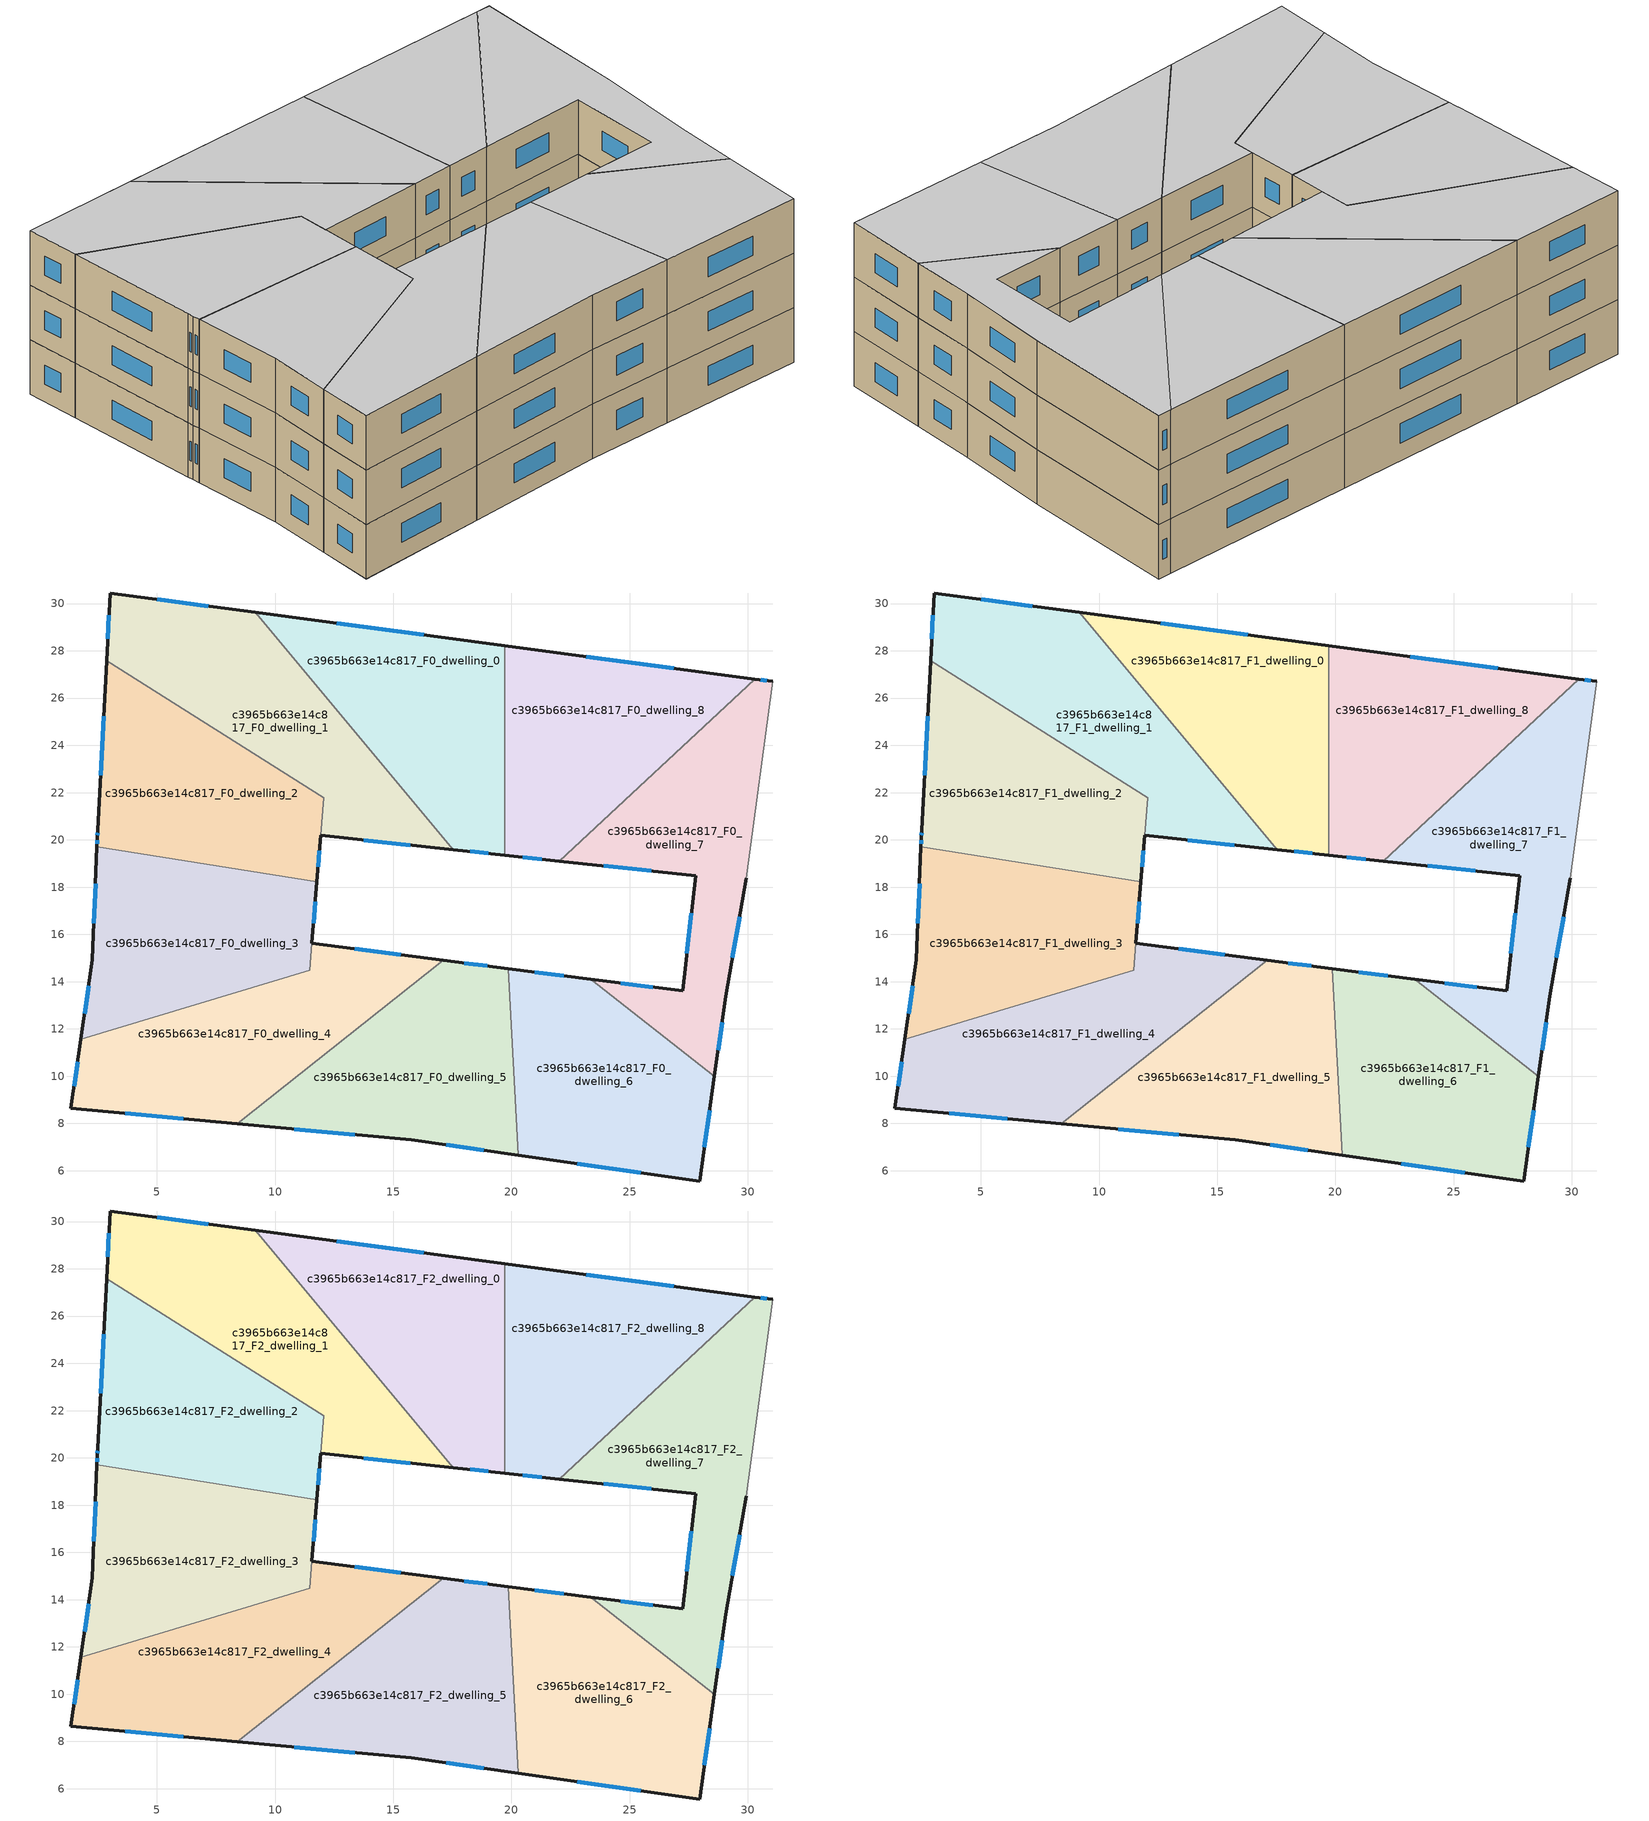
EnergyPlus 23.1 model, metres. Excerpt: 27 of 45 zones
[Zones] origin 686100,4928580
c3965b663e14c817_F0_dwelling_0
 floor ground (EU_floor_Construction): 19.72,28.22 19.72,19.35 17.54,19.58 9.17,29.63 z0
 wall outside (EU_wall_Construction): 17.54,19.58 19.72,19.35 / 19.72,28.22 9.17,29.63 z0:3
 wall to c3965b663e14c817_F0_dwelling_8 (EU_wall_Construction): 19.72,19.35 19.72,28.22 z0:3
 wall to c3965b663e14c817_F0_dwelling_1 (EU_wall_Construction): 9.17,29.63 17.54,19.58 z0:3
 window (EU_Window_Construction): 18.25,19.51 19.01,19.43 / 16.29,28.68 12.6,29.17 z0.98:2.02
c3965b663e14c817_F0_dwelling_1
 floor ground (EU_floor_Construction): 9.17,29.63 17.54,19.58 11.93,20.19 12.06,21.79 2.87,27.57 3.02,30.45 z0
 wall outside (EU_wall_Construction): 9.17,29.63 3.02,30.45 2.87,27.57 / 11.93,20.19 17.54,19.58 z0:3
 wall to c3965b663e14c817_F0_dwelling_2 (EU_wall_Construction): 2.87,27.57 12.06,21.79 11.93,20.19 z0:3
 window (EU_Window_Construction): 2.97,29.51 2.92,28.51 / 7.17,29.89 5.02,30.18 / 13.75,19.99 15.72,19.78 z0.98:2.02
c3965b663e14c817_F0_dwelling_2
 floor ground (EU_floor_Construction): 12.06,21.79 11.77,18.22 2.46,19.7 2.48,20.11 2.49,20.4 2.87,27.57 z0
 wall outside (EU_wall_Construction): 2.87,27.57 2.49,20.4 2.48,20.11 2.46,19.7 / 11.77,18.22 11.93,20.19 z0:3
 wall to c3965b663e14c817_F0_dwelling_3 (EU_wall_Construction): 2.46,19.7 11.77,18.22 z0:3
 window (EU_Window_Construction): 2.47,19.97 2.47,19.83 / 2.49,20.3 2.48,20.2 / 2.75,25.24 2.61,22.73 / 11.82,18.86 11.88,19.55 z0.98:2.02
c3965b663e14c817_F0_dwelling_3
 floor ground (EU_floor_Construction): 11.77,18.22 11.47,14.48 1.78,11.55 2.27,14.93 2.46,19.7 z0
 wall outside (EU_wall_Construction): 2.46,19.7 2.27,14.93 1.78,11.55 / 11.56,15.62 11.77,18.22 z0:3
 wall to c3965b663e14c817_F0_dwelling_4 (EU_wall_Construction): 1.78,11.55 11.46,14.47 / 11.47,14.48 11.56,15.62 z0:3
 window (EU_Window_Construction): 2.11,13.83 1.94,12.65 / 2.4,18.15 2.33,16.48 / 11.63,16.47 11.7,17.38 z0.98:2.02
c3965b663e14c817_F0_dwelling_4
 floor ground (EU_floor_Construction): 17.12,14.9 8.41,7.99 1.36,8.64 1.78,11.55 11.47,14.48 11.56,15.62 z0
 wall outside (EU_wall_Construction): 17.12,14.9 11.56,15.62 / 1.78,11.55 1.36,8.64 8.41,7.99 z0:3
 wall to c3965b663e14c817_F0_dwelling_5 (EU_wall_Construction): 8.41,7.99 17.12,14.9 z0:3
 window (EU_Window_Construction): 15.31,15.14 13.37,15.39 / 3.65,8.43 6.11,8.2 / 1.64,10.61 1.5,9.59 z0.98:2.02
c3965b663e14c817_F0_dwelling_5
 floor ground (EU_floor_Construction): 19.86,14.55 20.3,6.66 15.77,7.31 8.41,7.99 17.12,14.9 z0
 wall outside (EU_wall_Construction): 19.86,14.55 17.12,14.9 / 8.41,7.99 15.77,7.31 20.3,6.66 z0:3
 wall to c3965b663e14c817_F0_dwelling_6 (EU_wall_Construction): 20.3,6.66 19.86,14.55 z0:3
 window (EU_Window_Construction): 18.97,14.67 18.01,14.79 / 17.24,7.1 18.82,6.87 / 10.8,7.77 13.37,7.53 z0.98:2.02
c3965b663e14c817_F0_dwelling_6
 floor ground (EU_floor_Construction): 28.59,9.99 27.96,5.57 20.3,6.66 19.86,14.55 23.36,14.11 z0
 wall outside (EU_wall_Construction): 23.36,14.11 19.86,14.55 / 20.3,6.66 27.96,5.57 28.59,9.99 z0:3
 wall to c3965b663e14c817_F0_dwelling_7 (EU_wall_Construction): 28.59,9.99 23.36,14.11 z0:3
 window (EU_Window_Construction): 22.22,14.25 21,14.41 / 28.16,7 28.38,8.55 / 22.79,6.3 25.47,5.92 z0.98:2.02
c3965b663e14c817_F0_dwelling_7
 floor ground (EU_floor_Construction): 31.05,26.71 29.94,18.39 29.07,13.38 28.59,9.99 23.36,14.11 27.25,13.61 27.79,18.49 22.02,19.1 30.3,26.81 z0
 wall outside (EU_wall_Construction): 22.02,19.1 27.79,18.49 27.25,13.61 23.36,14.11 / 31.05,26.71 30.3,26.81 / 28.59,9.99 29.07,13.38 29.94,18.39 z0:3
 wall adiabatic (EU_wall_Construction): 29.94,18.39 31.05,26.71 z0:3
 wall to c3965b663e14c817_F0_dwelling_8 (EU_wall_Construction): 30.3,26.81 22.02,19.1 z0:3
 window (EU_Window_Construction): 25.98,13.77 24.62,13.94 / 27.61,16.9 27.42,15.19 / 23.9,18.9 25.91,18.69 / 30.81,26.74 30.55,26.77 / 29.35,15.01 29.66,16.76 / 28.74,11.09 28.91,12.27 z0.98:2.02
c3965b663e14c817_F0_dwelling_8
 floor ground (EU_floor_Construction): 30.3,26.81 22.02,19.1 19.72,19.35 19.72,28.22 z0
 wall outside (EU_wall_Construction): 19.72,19.35 22.02,19.1 / 30.3,26.81 19.72,28.22 z0:3
 window (EU_Window_Construction): 20.47,19.27 21.27,19.18 / 26.86,27.26 23.16,27.76 z0.98:2.02
c3965b663e14c817_F1_dwelling_0
 floor to c3965b663e14c817_F0_dwelling_0 (EU_floor_Construction): 19.72,28.22 19.72,19.35 17.54,19.58 9.17,29.63 z3
 wall outside (EU_wall_Construction): 17.54,19.58 19.72,19.35 / 19.72,28.22 9.17,29.63 z3:6
 wall to c3965b663e14c817_F1_dwelling_8 (EU_wall_Construction): 19.72,19.35 19.72,28.22 z3:6
 wall to c3965b663e14c817_F1_dwelling_1 (EU_wall_Construction): 9.17,29.63 17.54,19.58 z3:6
 window (EU_Window_Construction): 18.25,19.51 19.01,19.43 / 16.29,28.68 12.6,29.17 z3.98:5.02
c3965b663e14c817_F1_dwelling_1
 floor to c3965b663e14c817_F0_dwelling_1 (EU_floor_Construction): 9.17,29.63 17.54,19.58 11.93,20.19 12.06,21.79 2.87,27.57 3.02,30.45 z3
 wall outside (EU_wall_Construction): 9.17,29.63 3.02,30.45 2.87,27.57 / 11.93,20.19 17.54,19.58 z3:6
 wall to c3965b663e14c817_F1_dwelling_2 (EU_wall_Construction): 2.87,27.57 12.06,21.79 11.93,20.19 z3:6
 window (EU_Window_Construction): 2.97,29.51 2.92,28.51 / 7.17,29.89 5.02,30.18 / 13.75,19.99 15.72,19.78 z3.98:5.02
c3965b663e14c817_F1_dwelling_2
 floor to c3965b663e14c817_F0_dwelling_2 (EU_floor_Construction): 12.06,21.79 11.77,18.22 2.46,19.7 2.48,20.11 2.49,20.4 2.87,27.57 z3
 wall outside (EU_wall_Construction): 2.87,27.57 2.49,20.4 2.48,20.11 2.46,19.7 / 11.77,18.22 11.93,20.19 z3:6
 wall to c3965b663e14c817_F1_dwelling_3 (EU_wall_Construction): 2.46,19.7 11.77,18.22 z3:6
 window (EU_Window_Construction): 2.47,19.97 2.47,19.83 / 2.49,20.3 2.48,20.2 / 2.75,25.24 2.61,22.73 / 11.82,18.86 11.88,19.55 z3.98:5.02
c3965b663e14c817_F1_dwelling_3
 floor to c3965b663e14c817_F0_dwelling_3 (EU_floor_Construction): 11.77,18.22 11.47,14.48 1.78,11.55 2.27,14.93 2.46,19.7 z3
 wall outside (EU_wall_Construction): 2.46,19.7 2.27,14.93 1.78,11.55 / 11.56,15.62 11.77,18.22 z3:6
 wall to c3965b663e14c817_F1_dwelling_4 (EU_wall_Construction): 1.78,11.55 11.46,14.47 / 11.47,14.48 11.56,15.62 z3:6
 window (EU_Window_Construction): 2.11,13.83 1.94,12.65 / 2.4,18.15 2.33,16.48 / 11.63,16.47 11.7,17.38 z3.98:5.02
c3965b663e14c817_F1_dwelling_4
 floor to c3965b663e14c817_F0_dwelling_4 (EU_floor_Construction): 17.12,14.9 8.41,7.99 1.36,8.64 1.78,11.55 11.46,14.47 11.56,15.62 z3
 wall outside (EU_wall_Construction): 17.12,14.9 11.56,15.62 / 1.78,11.55 1.36,8.64 8.41,7.99 z3:6
 wall to c3965b663e14c817_F1_dwelling_5 (EU_wall_Construction): 8.41,7.99 17.12,14.9 z3:6
 window (EU_Window_Construction): 15.31,15.14 13.37,15.39 / 3.65,8.43 6.11,8.2 / 1.64,10.61 1.5,9.59 z3.98:5.02
c3965b663e14c817_F1_dwelling_5
 floor to c3965b663e14c817_F0_dwelling_5 (EU_floor_Construction): 19.86,14.55 20.3,6.66 15.77,7.31 8.41,7.99 17.12,14.9 z3
 wall outside (EU_wall_Construction): 19.86,14.55 17.12,14.9 / 8.41,7.99 15.77,7.31 20.3,6.66 z3:6
 wall to c3965b663e14c817_F1_dwelling_6 (EU_wall_Construction): 20.3,6.66 19.86,14.55 z3:6
 window (EU_Window_Construction): 18.97,14.67 18.01,14.79 / 17.24,7.1 18.82,6.87 / 10.8,7.77 13.37,7.53 z3.98:5.02
c3965b663e14c817_F1_dwelling_6
 floor to c3965b663e14c817_F0_dwelling_6 (EU_floor_Construction): 28.59,9.99 27.96,5.57 20.3,6.66 19.86,14.55 23.36,14.11 z3
 wall outside (EU_wall_Construction): 23.36,14.11 19.86,14.55 / 20.3,6.66 27.96,5.57 28.59,9.99 z3:6
 wall to c3965b663e14c817_F1_dwelling_7 (EU_wall_Construction): 28.59,9.99 23.36,14.11 z3:6
 window (EU_Window_Construction): 22.22,14.25 21,14.41 / 28.16,7 28.38,8.55 / 22.79,6.3 25.47,5.92 z3.98:5.02
c3965b663e14c817_F1_dwelling_7
 floor to c3965b663e14c817_F0_dwelling_7 (EU_floor_Construction): 31.05,26.71 29.94,18.39 29.07,13.38 28.59,9.99 23.36,14.11 27.25,13.61 27.79,18.49 22.02,19.1 30.3,26.81 z3
 wall outside (EU_wall_Construction): 22.02,19.1 27.79,18.49 27.25,13.61 23.36,14.11 / 31.05,26.71 30.3,26.81 / 28.59,9.99 29.07,13.38 29.94,18.39 z3:6
 wall adiabatic (EU_wall_Construction): 29.94,18.39 31.05,26.71 z3:6
 wall to c3965b663e14c817_F1_dwelling_8 (EU_wall_Construction): 30.3,26.81 22.02,19.1 z3:6
 window (EU_Window_Construction): 25.98,13.77 24.62,13.94 / 27.61,16.9 27.42,15.19 / 23.9,18.9 25.91,18.69 / 30.81,26.74 30.55,26.77 / 29.35,15.01 29.66,16.76 / 28.74,11.09 28.91,12.27 z3.98:5.02
c3965b663e14c817_F1_dwelling_8
 floor to c3965b663e14c817_F0_dwelling_8 (EU_floor_Construction): 30.3,26.81 22.02,19.1 19.72,19.35 19.72,28.22 z3
 wall outside (EU_wall_Construction): 19.72,19.35 22.02,19.1 / 30.3,26.81 19.72,28.22 z3:6
 window (EU_Window_Construction): 20.47,19.27 21.27,19.18 / 26.86,27.26 23.16,27.76 z3.98:5.02
c3965b663e14c817_F2_dwelling_0
 floor to c3965b663e14c817_F1_dwelling_0 (EU_floor_Construction): 19.72,28.22 19.72,19.35 17.54,19.58 9.17,29.63 z6
 wall outside (EU_wall_Construction): 17.54,19.58 19.72,19.35 / 19.72,28.22 9.17,29.63 z6:9
 wall to c3965b663e14c817_F2_dwelling_8 (EU_wall_Construction): 19.72,19.35 19.72,28.22 z6:9
 wall to c3965b663e14c817_F2_dwelling_1 (EU_wall_Construction): 9.17,29.63 17.54,19.58 z6:9
 window (EU_Window_Construction): 18.25,19.51 19.01,19.43 / 16.29,28.68 12.6,29.17 z6.98:8.02
 ceiling to c3965b663e14c817_F3_dwelling_0 (EU_floor_Construction): 19.72,19.35 19.72,28.22 9.17,29.63 17.54,19.58 z9
c3965b663e14c817_F2_dwelling_1
 floor to c3965b663e14c817_F1_dwelling_1 (EU_floor_Construction): 9.17,29.63 17.54,19.58 11.93,20.19 12.06,21.79 2.87,27.57 3.02,30.45 z6
 wall outside (EU_wall_Construction): 9.17,29.63 3.02,30.45 2.87,27.57 / 11.93,20.19 17.54,19.58 z6:9
 wall to c3965b663e14c817_F2_dwelling_2 (EU_wall_Construction): 2.87,27.57 12.06,21.79 11.93,20.19 z6:9
 window (EU_Window_Construction): 2.97,29.51 2.92,28.51 / 7.17,29.89 5.02,30.18 / 13.75,19.99 15.72,19.78 z6.98:8.02
 ceiling to c3965b663e14c817_F3_dwelling_1 (EU_floor_Construction): 17.54,19.58 9.17,29.63 3.02,30.45 2.87,27.57 12.06,21.79 11.93,20.19 z9
c3965b663e14c817_F2_dwelling_2
 floor to c3965b663e14c817_F1_dwelling_2 (EU_floor_Construction): 12.06,21.79 11.77,18.22 2.46,19.7 2.48,20.11 2.49,20.4 2.87,27.57 z6
 wall outside (EU_wall_Construction): 2.87,27.57 2.49,20.4 2.48,20.11 2.46,19.7 / 11.77,18.22 11.93,20.19 z6:9
 wall to c3965b663e14c817_F2_dwelling_3 (EU_wall_Construction): 2.46,19.7 11.77,18.22 z6:9
 window (EU_Window_Construction): 2.47,19.97 2.47,19.83 / 2.49,20.3 2.48,20.2 / 2.75,25.24 2.61,22.73 / 11.82,18.86 11.88,19.55 z6.98:8.02
 ceiling to c3965b663e14c817_F3_dwelling_2 (EU_floor_Construction): 11.77,18.22 12.06,21.79 2.87,27.57 2.49,20.4 2.48,20.11 2.46,19.7 z9
c3965b663e14c817_F2_dwelling_3
 floor to c3965b663e14c817_F1_dwelling_3 (EU_floor_Construction): 11.77,18.22 11.47,14.48 1.78,11.55 2.27,14.93 2.46,19.7 z6
 wall outside (EU_wall_Construction): 2.46,19.7 2.27,14.93 1.78,11.55 / 11.56,15.62 11.77,18.22 z6:9
 wall to c3965b663e14c817_F2_dwelling_4 (EU_wall_Construction): 1.78,11.55 11.46,14.47 / 11.47,14.48 11.56,15.62 z6:9
 window (EU_Window_Construction): 2.11,13.83 1.94,12.65 / 2.4,18.15 2.33,16.48 / 11.63,16.47 11.7,17.38 z6.98:8.02
 ceiling to c3965b663e14c817_F3_dwelling_3 (EU_floor_Construction): 11.47,14.48 11.77,18.22 2.46,19.7 2.27,14.93 1.78,11.55 z9
c3965b663e14c817_F2_dwelling_4
 floor to c3965b663e14c817_F1_dwelling_4 (EU_floor_Construction): 17.12,14.9 8.41,7.99 1.36,8.64 1.78,11.55 11.46,14.47 11.56,15.62 z6
 wall outside (EU_wall_Construction): 17.12,14.9 11.56,15.62 / 1.78,11.55 1.36,8.64 8.41,7.99 z6:9
 wall to c3965b663e14c817_F2_dwelling_5 (EU_wall_Construction): 8.41,7.99 17.12,14.9 z6:9
 window (EU_Window_Construction): 15.31,15.14 13.37,15.39 / 3.65,8.43 6.11,8.2 / 1.64,10.61 1.5,9.59 z6.98:8.02
 ceiling to c3965b663e14c817_F3_dwelling_4 (EU_floor_Construction): 17.12,14.9 11.56,15.62 11.46,14.47 1.78,11.55 1.36,8.64 8.41,7.99 z9
c3965b663e14c817_F2_dwelling_5
 floor to c3965b663e14c817_F1_dwelling_5 (EU_floor_Construction): 19.86,14.55 20.3,6.66 15.77,7.31 8.41,7.99 17.12,14.9 z6
 wall outside (EU_wall_Construction): 19.86,14.55 17.12,14.9 / 8.41,7.99 15.77,7.31 20.3,6.66 z6:9
 wall to c3965b663e14c817_F2_dwelling_6 (EU_wall_Construction): 20.3,6.66 19.86,14.55 z6:9
 window (EU_Window_Construction): 18.97,14.67 18.01,14.79 / 17.24,7.1 18.82,6.87 / 10.8,7.77 13.37,7.53 z6.98:8.02
 ceiling to c3965b663e14c817_F3_dwelling_5 (EU_floor_Construction): 20.3,6.66 19.86,14.55 17.12,14.9 8.41,7.99 15.77,7.31 z9
c3965b663e14c817_F2_dwelling_6
 floor to c3965b663e14c817_F1_dwelling_6 (EU_floor_Construction): 28.59,9.99 27.96,5.57 20.3,6.66 19.86,14.55 23.36,14.11 z6
 wall outside (EU_wall_Construction): 23.36,14.11 19.86,14.55 / 20.3,6.66 27.96,5.57 28.59,9.99 z6:9
 wall to c3965b663e14c817_F2_dwelling_7 (EU_wall_Construction): 28.59,9.99 23.36,14.11 z6:9
 window (EU_Window_Construction): 22.22,14.25 21,14.41 / 28.16,7 28.38,8.55 / 22.79,6.3 25.47,5.92 z6.98:8.02
 ceiling to c3965b663e14c817_F3_dwelling_6 (EU_floor_Construction): 27.96,5.57 28.59,9.99 23.36,14.11 19.86,14.55 20.3,6.66 z9
c3965b663e14c817_F2_dwelling_7
 floor to c3965b663e14c817_F1_dwelling_7 (EU_floor_Construction): 31.05,26.71 29.94,18.39 29.07,13.38 28.59,9.99 23.36,14.11 27.25,13.61 27.79,18.49 22.02,19.1 30.3,26.81 z6
 wall outside (EU_wall_Construction): 22.02,19.1 27.79,18.49 27.25,13.61 23.36,14.11 / 31.05,26.71 30.3,26.81 / 28.59,9.99 29.07,13.38 29.94,18.39 z6:9
 wall adiabatic (EU_wall_Construction): 29.94,18.39 31.05,26.71 z6:9
 wall to c3965b663e14c817_F2_dwelling_8 (EU_wall_Construction): 30.3,26.81 22.02,19.1 z6:9
 window (EU_Window_Construction): 25.98,13.77 24.62,13.94 / 27.61,16.9 27.42,15.19 / 23.9,18.9 25.91,18.69 / 30.81,26.74 30.55,26.77 / 29.35,15.01 29.66,16.76 / 28.74,11.09 28.91,12.27 z6.98:8.02
 ceiling to c3965b663e14c817_F3_dwelling_7 (EU_floor_Construction): 28.59,9.99 29.07,13.38 29.94,18.39 31.05,26.71 30.3,26.81 22.02,19.1 27.79,18.49 27.25,13.61 23.36,14.11 z9
c3965b663e14c817_F2_dwelling_8
 floor to c3965b663e14c817_F1_dwelling_8 (EU_floor_Construction): 30.3,26.81 22.02,19.1 19.72,19.35 19.72,28.22 z6
 wall outside (EU_wall_Construction): 19.72,19.35 22.02,19.1 / 30.3,26.81 19.72,28.22 z6:9
 window (EU_Window_Construction): 20.47,19.27 21.27,19.18 / 26.86,27.26 23.16,27.76 z6.98:8.02
 ceiling to c3965b663e14c817_F3_dwelling_8 (EU_floor_Construction): 30.3,26.81 19.72,28.22 19.72,19.35 22.02,19.1 z9
[Building]
EU S2 Campaign: North Axis=0; Terrain=City; Solar Distribution=FullExterior
[Site:Location]
Bologna: Latitude=44.5; Longitude=11.25; Time Zone=1; Elevation=37
[SizingPeriod:WeatherFileDays]
AnnualSizingPeriod: Begin Month=1; Begin Day of Month=1; End Month=12; End Day of Month=31; Day of Week for Start Day=Monday; Use Weather File Daylight Saving Period=No; Use Weather File Rain and Snow Indicators=No
[MATERIAL]
EU_InternalMass_Material: Roughness=MediumRough; Thickness=0.1; Conductivity=1; Density=1800; Specific Heat=900; Thermal Absorptance=0.9; Solar Absorptance=0.7; Visible Absorptance=0.7
[MATERIAL:NOMASS] Roughness=MediumRough; Thermal Absorptance=0.9; Solar Absorptance=0.7; Visible Absorptance=0.7
Name | Thermal Resistance
EU_wall_NoMass | 0.905828
EU_floor_NoMass | 0.67114
[WINDOWMATERIAL:SIMPLEGLAZINGSYSTEM]
EU_Window_SimpleGlazing: UFactor=4.52486; Solar Heat Gain Coefficient=0.85; Visible Transmittance=0.85
[CONSTRUCTION]
EU_wall_Construction: EU_wall_NoMass
EU_floor_Construction: EU_floor_NoMass
EU_Window_Construction: EU_Window_SimpleGlazing
EU_InternalMass_Construction: EU_InternalMass_Material
[ZONE] Type=1; Multiplier=1; Ceiling Height=autocalculate; Floor Area=autocalculate; Part of Total Floor Area=Yes
Name | Volume
c3965b663e14c817_F0_dwelling_0; c3965b663e14c817_F1_dwelling_0; c3965b663e14c817_F2_dwelling_0 | 170.338
c3965b663e14c817_F0_dwelling_1; c3965b663e14c817_F1_dwelling_1; c3965b663e14c817_F2_dwelling_1 | 178.135
c3965b663e14c817_F0_dwelling_2; c3965b663e14c817_F1_dwelling_2; c3965b663e14c817_F2_dwelling_2 | 162.524
c3965b663e14c817_F0_dwelling_3; c3965b663e14c817_F1_dwelling_3; c3965b663e14c817_F2_dwelling_3 | 165.833
c3965b663e14c817_F0_dwelling_4; c3965b663e14c817_F1_dwelling_4; c3965b663e14c817_F2_dwelling_4 | 174.801
c3965b663e14c817_F0_dwelling_5 | 170.325
c3965b663e14c817_F1_dwelling_5; c3965b663e14c817_F2_dwelling_5; c3965b663e14c817_F0_dwelling_7 | 170.326
c3965b663e14c817_F0_dwelling_6; c3965b663e14c817_F1_dwelling_6; c3965b663e14c817_F2_dwelling_6 | 170.331
c3965b663e14c817_F1_dwelling_7; c3965b663e14c817_F2_dwelling_7 | 170.327
c3965b663e14c817_F0_dwelling_8 | 170.32
c3965b663e14c817_F1_dwelling_8; c3965b663e14c817_F2_dwelling_8 | 170.321
[INTERNALMASS] Construction=EU_InternalMass_Construction
Name | Zone or ZoneList | Surface Area
c3965b663e14c817_F0_dwelling_0_EU_InternalMass | c3965b663e14c817_F0_dwelling_0 | 56.7792
c3965b663e14c817_F0_dwelling_1_EU_InternalMass | c3965b663e14c817_F0_dwelling_1 | 59.3795
c3965b663e14c817_F0_dwelling_2_EU_InternalMass | c3965b663e14c817_F0_dwelling_2 | 54.1774
c3965b663e14c817_F0_dwelling_3_EU_InternalMass | c3965b663e14c817_F0_dwelling_3 | 55.2791
c3965b663e14c817_F0_dwelling_4_EU_InternalMass | c3965b663e14c817_F0_dwelling_4 | 58.2674
c3965b663e14c817_F0_dwelling_5_EU_InternalMass | c3965b663e14c817_F0_dwelling_5 | 56.7752
c3965b663e14c817_F0_dwelling_6_EU_InternalMass | c3965b663e14c817_F0_dwelling_6 | 56.7771
c3965b663e14c817_F0_dwelling_7_EU_InternalMass | c3965b663e14c817_F0_dwelling_7 | 56.7755
c3965b663e14c817_F0_dwelling_8_EU_InternalMass | c3965b663e14c817_F0_dwelling_8 | 56.7736
c3965b663e14c817_F1_dwelling_0_EU_InternalMass | c3965b663e14c817_F1_dwelling_0 | 56.7792
c3965b663e14c817_F1_dwelling_1_EU_InternalMass | c3965b663e14c817_F1_dwelling_1 | 59.3795
c3965b663e14c817_F1_dwelling_2_EU_InternalMass | c3965b663e14c817_F1_dwelling_2 | 54.1774
c3965b663e14c817_F1_dwelling_3_EU_InternalMass | c3965b663e14c817_F1_dwelling_3 | 55.2791
c3965b663e14c817_F1_dwelling_4_EU_InternalMass | c3965b663e14c817_F1_dwelling_4 | 58.2674
c3965b663e14c817_F1_dwelling_5_EU_InternalMass | c3965b663e14c817_F1_dwelling_5 | 56.7752
c3965b663e14c817_F1_dwelling_6_EU_InternalMass | c3965b663e14c817_F1_dwelling_6 | 56.7771
c3965b663e14c817_F1_dwelling_7_EU_InternalMass | c3965b663e14c817_F1_dwelling_7 | 56.7755
c3965b663e14c817_F1_dwelling_8_EU_InternalMass | c3965b663e14c817_F1_dwelling_8 | 56.7736
c3965b663e14c817_F2_dwelling_0_EU_InternalMass | c3965b663e14c817_F2_dwelling_0 | 56.7792
c3965b663e14c817_F2_dwelling_1_EU_InternalMass | c3965b663e14c817_F2_dwelling_1 | 59.3795
c3965b663e14c817_F2_dwelling_2_EU_InternalMass | c3965b663e14c817_F2_dwelling_2 | 54.1774
c3965b663e14c817_F2_dwelling_3_EU_InternalMass | c3965b663e14c817_F2_dwelling_3 | 55.2791
c3965b663e14c817_F2_dwelling_4_EU_InternalMass | c3965b663e14c817_F2_dwelling_4 | 58.2674
c3965b663e14c817_F2_dwelling_5_EU_InternalMass | c3965b663e14c817_F2_dwelling_5 | 56.7752
c3965b663e14c817_F2_dwelling_6_EU_InternalMass | c3965b663e14c817_F2_dwelling_6 | 56.7771
c3965b663e14c817_F2_dwelling_7_EU_InternalMass | c3965b663e14c817_F2_dwelling_7 | 56.7755
c3965b663e14c817_F2_dwelling_8_EU_InternalMass | c3965b663e14c817_F2_dwelling_8 | 56.7736
[OTHEREQUIPMENT] Fuel Type=Electricity; Design Level Calculation Method=Watts/Area; Power per Zone Floor Area=1; Fraction Latent=0; Fraction Radiant=0; Fraction Lost=0; Carbon Dioxide Generation Rate=0; EndUse Subcategory=EU_Step8_InternalGains
Name | Zone or ZoneList or Space or SpaceList | Schedule
EU_Step8_InternalGain_c3965b663e14c817_F0_dwelling_0_f000 | c3965b663e14c817_F0_dwelling_0 | EU_Step8_GainSchedule_c3965b663e14c817_F0_dwelling_0_f000
EU_Step8_InternalGain_c3965b663e14c817_F0_dwelling_1_f000 | c3965b663e14c817_F0_dwelling_1 | EU_Step8_GainSchedule_c3965b663e14c817_F0_dwelling_1_f000
EU_Step8_InternalGain_c3965b663e14c817_F0_dwelling_2_f000 | c3965b663e14c817_F0_dwelling_2 | EU_Step8_GainSchedule_c3965b663e14c817_F0_dwelling_2_f000
EU_Step8_InternalGain_c3965b663e14c817_F0_dwelling_3_f000 | c3965b663e14c817_F0_dwelling_3 | EU_Step8_GainSchedule_c3965b663e14c817_F0_dwelling_3_f000
EU_Step8_InternalGain_c3965b663e14c817_F0_dwelling_4_f000 | c3965b663e14c817_F0_dwelling_4 | EU_Step8_GainSchedule_c3965b663e14c817_F0_dwelling_4_f000
EU_Step8_InternalGain_c3965b663e14c817_F0_dwelling_5_f000 | c3965b663e14c817_F0_dwelling_5 | EU_Step8_GainSchedule_c3965b663e14c817_F0_dwelling_5_f000
EU_Step8_InternalGain_c3965b663e14c817_F0_dwelling_6_f000 | c3965b663e14c817_F0_dwelling_6 | EU_Step8_GainSchedule_c3965b663e14c817_F0_dwelling_6_f000
EU_Step8_InternalGain_c3965b663e14c817_F0_dwelling_7_f000 | c3965b663e14c817_F0_dwelling_7 | EU_Step8_GainSchedule_c3965b663e14c817_F0_dwelling_7_f000
EU_Step8_InternalGain_c3965b663e14c817_F0_dwelling_8_f000 | c3965b663e14c817_F0_dwelling_8 | EU_Step8_GainSchedule_c3965b663e14c817_F0_dwelling_8_f000
EU_Step8_InternalGain_c3965b663e14c817_F1_dwelling_0_f000 | c3965b663e14c817_F1_dwelling_0 | EU_Step8_GainSchedule_c3965b663e14c817_F1_dwelling_0_f000
EU_Step8_InternalGain_c3965b663e14c817_F1_dwelling_1_f000 | c3965b663e14c817_F1_dwelling_1 | EU_Step8_GainSchedule_c3965b663e14c817_F1_dwelling_1_f000
EU_Step8_InternalGain_c3965b663e14c817_F1_dwelling_2_f000 | c3965b663e14c817_F1_dwelling_2 | EU_Step8_GainSchedule_c3965b663e14c817_F1_dwelling_2_f000
EU_Step8_InternalGain_c3965b663e14c817_F1_dwelling_3_f000 | c3965b663e14c817_F1_dwelling_3 | EU_Step8_GainSchedule_c3965b663e14c817_F1_dwelling_3_f000
EU_Step8_InternalGain_c3965b663e14c817_F1_dwelling_4_f000 | c3965b663e14c817_F1_dwelling_4 | EU_Step8_GainSchedule_c3965b663e14c817_F1_dwelling_4_f000
EU_Step8_InternalGain_c3965b663e14c817_F1_dwelling_5_f000 | c3965b663e14c817_F1_dwelling_5 | EU_Step8_GainSchedule_c3965b663e14c817_F1_dwelling_5_f000
EU_Step8_InternalGain_c3965b663e14c817_F1_dwelling_6_f000 | c3965b663e14c817_F1_dwelling_6 | EU_Step8_GainSchedule_c3965b663e14c817_F1_dwelling_6_f000
EU_Step8_InternalGain_c3965b663e14c817_F1_dwelling_7_f000 | c3965b663e14c817_F1_dwelling_7 | EU_Step8_GainSchedule_c3965b663e14c817_F1_dwelling_7_f000
EU_Step8_InternalGain_c3965b663e14c817_F1_dwelling_8_f000 | c3965b663e14c817_F1_dwelling_8 | EU_Step8_GainSchedule_c3965b663e14c817_F1_dwelling_8_f000
EU_Step8_InternalGain_c3965b663e14c817_F2_dwelling_0_f000 | c3965b663e14c817_F2_dwelling_0 | EU_Step8_GainSchedule_c3965b663e14c817_F2_dwelling_0_f000
EU_Step8_InternalGain_c3965b663e14c817_F2_dwelling_1_f000 | c3965b663e14c817_F2_dwelling_1 | EU_Step8_GainSchedule_c3965b663e14c817_F2_dwelling_1_f000
EU_Step8_InternalGain_c3965b663e14c817_F2_dwelling_2_f000 | c3965b663e14c817_F2_dwelling_2 | EU_Step8_GainSchedule_c3965b663e14c817_F2_dwelling_2_f000
EU_Step8_InternalGain_c3965b663e14c817_F2_dwelling_3_f000 | c3965b663e14c817_F2_dwelling_3 | EU_Step8_GainSchedule_c3965b663e14c817_F2_dwelling_3_f000
EU_Step8_InternalGain_c3965b663e14c817_F2_dwelling_4_f000 | c3965b663e14c817_F2_dwelling_4 | EU_Step8_GainSchedule_c3965b663e14c817_F2_dwelling_4_f000
EU_Step8_InternalGain_c3965b663e14c817_F2_dwelling_5_f000 | c3965b663e14c817_F2_dwelling_5 | EU_Step8_GainSchedule_c3965b663e14c817_F2_dwelling_5_f000
EU_Step8_InternalGain_c3965b663e14c817_F2_dwelling_6_f000 | c3965b663e14c817_F2_dwelling_6 | EU_Step8_GainSchedule_c3965b663e14c817_F2_dwelling_6_f000
EU_Step8_InternalGain_c3965b663e14c817_F2_dwelling_7_f000 | c3965b663e14c817_F2_dwelling_7 | EU_Step8_GainSchedule_c3965b663e14c817_F2_dwelling_7_f000
EU_Step8_InternalGain_c3965b663e14c817_F2_dwelling_8_f000 | c3965b663e14c817_F2_dwelling_8 | EU_Step8_GainSchedule_c3965b663e14c817_F2_dwelling_8_f000
[ZONEVENTILATION:DESIGNFLOWRATE] Schedule=EU_AlwaysOn; Design Flow Rate Calculation Method=AirChanges/Hour; Air Changes per Hour=0.73129; Ventilation Type=Natural; Fan Pressure Rise=0; Fan Total Efficiency=1; Constant Term Coefficient=1; Temperature Term Coefficient=0; Velocity Term Coefficient=0; Velocity Squared Term Coefficient=0; Minimum Indoor Temperature=-100; Maximum Indoor Temperature=100; Delta Temperature=-100; Minimum Outdoor Temperature=-100; Maximum Outdoor Temperature=100; Maximum Wind Speed=40
Name | Zone or ZoneList or Space or SpaceList
EU_ConstantAir_c3965b663e14c817_F0_dwelling_0 | c3965b663e14c817_F0_dwelling_0
EU_ConstantAir_c3965b663e14c817_F0_dwelling_1 | c3965b663e14c817_F0_dwelling_1
EU_ConstantAir_c3965b663e14c817_F0_dwelling_2 | c3965b663e14c817_F0_dwelling_2
EU_ConstantAir_c3965b663e14c817_F0_dwelling_3 | c3965b663e14c817_F0_dwelling_3
EU_ConstantAir_c3965b663e14c817_F0_dwelling_4 | c3965b663e14c817_F0_dwelling_4
EU_ConstantAir_c3965b663e14c817_F0_dwelling_5 | c3965b663e14c817_F0_dwelling_5
EU_ConstantAir_c3965b663e14c817_F0_dwelling_6 | c3965b663e14c817_F0_dwelling_6
EU_ConstantAir_c3965b663e14c817_F0_dwelling_7 | c3965b663e14c817_F0_dwelling_7
EU_ConstantAir_c3965b663e14c817_F0_dwelling_8 | c3965b663e14c817_F0_dwelling_8
EU_ConstantAir_c3965b663e14c817_F1_dwelling_0 | c3965b663e14c817_F1_dwelling_0
EU_ConstantAir_c3965b663e14c817_F1_dwelling_1 | c3965b663e14c817_F1_dwelling_1
EU_ConstantAir_c3965b663e14c817_F1_dwelling_2 | c3965b663e14c817_F1_dwelling_2
EU_ConstantAir_c3965b663e14c817_F1_dwelling_3 | c3965b663e14c817_F1_dwelling_3
EU_ConstantAir_c3965b663e14c817_F1_dwelling_4 | c3965b663e14c817_F1_dwelling_4
EU_ConstantAir_c3965b663e14c817_F1_dwelling_5 | c3965b663e14c817_F1_dwelling_5
EU_ConstantAir_c3965b663e14c817_F1_dwelling_6 | c3965b663e14c817_F1_dwelling_6
EU_ConstantAir_c3965b663e14c817_F1_dwelling_7 | c3965b663e14c817_F1_dwelling_7
EU_ConstantAir_c3965b663e14c817_F1_dwelling_8 | c3965b663e14c817_F1_dwelling_8
EU_ConstantAir_c3965b663e14c817_F2_dwelling_0 | c3965b663e14c817_F2_dwelling_0
EU_ConstantAir_c3965b663e14c817_F2_dwelling_1 | c3965b663e14c817_F2_dwelling_1
EU_ConstantAir_c3965b663e14c817_F2_dwelling_2 | c3965b663e14c817_F2_dwelling_2
EU_ConstantAir_c3965b663e14c817_F2_dwelling_3 | c3965b663e14c817_F2_dwelling_3
EU_ConstantAir_c3965b663e14c817_F2_dwelling_4 | c3965b663e14c817_F2_dwelling_4
EU_ConstantAir_c3965b663e14c817_F2_dwelling_5 | c3965b663e14c817_F2_dwelling_5
EU_ConstantAir_c3965b663e14c817_F2_dwelling_6 | c3965b663e14c817_F2_dwelling_6
EU_ConstantAir_c3965b663e14c817_F2_dwelling_7 | c3965b663e14c817_F2_dwelling_7
EU_ConstantAir_c3965b663e14c817_F2_dwelling_8 | c3965b663e14c817_F2_dwelling_8
[HVACTEMPLATE:THERMOSTAT] Constant Heating Setpoint=20; Constant Cooling Setpoint=50
EU_HeatOnly_c3965b663e14c817_F0_dwelling_0; EU_HeatOnly_c3965b663e14c817_F0_dwelling_1; EU_HeatOnly_c3965b663e14c817_F0_dwelling_2; EU_HeatOnly_c3965b663e14c817_F0_dwelling_3; EU_HeatOnly_c3965b663e14c817_F0_dwelling_4; EU_HeatOnly_c3965b663e14c817_F0_dwelling_5; EU_HeatOnly_c3965b663e14c817_F0_dwelling_6; EU_HeatOnly_c3965b663e14c817_F0_dwelling_7; EU_HeatOnly_c3965b663e14c817_F0_dwelling_8; EU_HeatOnly_c3965b663e14c817_F1_dwelling_0; EU_HeatOnly_c3965b663e14c817_F1_dwelling_1; EU_HeatOnly_c3965b663e14c817_F1_dwelling_2; EU_HeatOnly_c3965b663e14c817_F1_dwelling_3; EU_HeatOnly_c3965b663e14c817_F1_dwelling_4; EU_HeatOnly_c3965b663e14c817_F1_dwelling_5; EU_HeatOnly_c3965b663e14c817_F1_dwelling_6; EU_HeatOnly_c3965b663e14c817_F1_dwelling_7; EU_HeatOnly_c3965b663e14c817_F1_dwelling_8; EU_HeatOnly_c3965b663e14c817_F2_dwelling_0; EU_HeatOnly_c3965b663e14c817_F2_dwelling_1; EU_HeatOnly_c3965b663e14c817_F2_dwelling_2; EU_HeatOnly_c3965b663e14c817_F2_dwelling_3; EU_HeatOnly_c3965b663e14c817_F2_dwelling_4; EU_HeatOnly_c3965b663e14c817_F2_dwelling_5; EU_HeatOnly_c3965b663e14c817_F2_dwelling_6; EU_HeatOnly_c3965b663e14c817_F2_dwelling_7; EU_HeatOnly_c3965b663e14c817_F2_dwelling_8; EU_HeatOnly_c3965b663e14c817_F3_dwelling_0; EU_HeatOnly_c3965b663e14c817_F3_dwelling_1; EU_HeatOnly_c3965b663e14c817_F3_dwelling_2; EU_HeatOnly_c3965b663e14c817_F3_dwelling_3; EU_HeatOnly_c3965b663e14c817_F3_dwelling_4; EU_HeatOnly_c3965b663e14c817_F3_dwelling_5; EU_HeatOnly_c3965b663e14c817_F3_dwelling_6; EU_HeatOnly_c3965b663e14c817_F3_dwelling_7; EU_HeatOnly_c3965b663e14c817_F3_dwelling_8; EU_HeatOnly_c3965b663e14c817_F4_dwelling_0; EU_HeatOnly_c3965b663e14c817_F4_dwelling_1; EU_HeatOnly_c3965b663e14c817_F4_dwelling_2; EU_HeatOnly_c3965b663e14c817_F4_dwelling_3; EU_HeatOnly_c3965b663e14c817_F4_dwelling_4; EU_HeatOnly_c3965b663e14c817_F4_dwelling_5; EU_HeatOnly_c3965b663e14c817_F4_dwelling_6; EU_HeatOnly_c3965b663e14c817_F4_dwelling_7; EU_HeatOnly_c3965b663e14c817_F4_dwelling_8
[HVACTEMPLATE:ZONE:IDEALLOADSAIRSYSTEM] System Availability Schedule=EU_AlwaysOn; Maximum Heating Supply Air Temperature=50; Minimum Cooling Supply Air Temperature=13; Maximum Heating Supply Air Humidity Ratio=0.0156; Minimum Cooling Supply Air Humidity Ratio=0.0077; Heating Limit=NoLimit; Cooling Limit=NoLimit; Heating Availability Schedule=EU_AlwaysOn; Cooling Availability Schedule=EU_CoolingOff; Dehumidification Control Type=ConstantSensibleHeatRatio; Cooling Sensible Heat Ratio=0.7; Dehumidification Setpoint=60; Humidification Control Type=None; Humidification Setpoint=30; Outdoor Air Method=None; Outdoor Air Flow Rate per Person=0.00944; Outdoor Air Flow Rate per Zone Floor Area=0; Outdoor Air Flow Rate per Zone=0; Demand Controlled Ventilation Type=None; Outdoor Air Economizer Type=NoEconomizer; Heat Recovery Type=None; Sensible Heat Recovery Effectiveness=0.7; Latent Heat Recovery Effectiveness=0.65
Name | Template Thermostat
c3965b663e14c817_F0_dwelling_0 | EU_HeatOnly_c3965b663e14c817_F0_dwelling_0
c3965b663e14c817_F0_dwelling_1 | EU_HeatOnly_c3965b663e14c817_F0_dwelling_1
c3965b663e14c817_F0_dwelling_2 | EU_HeatOnly_c3965b663e14c817_F0_dwelling_2
c3965b663e14c817_F0_dwelling_3 | EU_HeatOnly_c3965b663e14c817_F0_dwelling_3
c3965b663e14c817_F0_dwelling_4 | EU_HeatOnly_c3965b663e14c817_F0_dwelling_4
c3965b663e14c817_F0_dwelling_5 | EU_HeatOnly_c3965b663e14c817_F0_dwelling_5
c3965b663e14c817_F0_dwelling_6 | EU_HeatOnly_c3965b663e14c817_F0_dwelling_6
c3965b663e14c817_F0_dwelling_7 | EU_HeatOnly_c3965b663e14c817_F0_dwelling_7
c3965b663e14c817_F0_dwelling_8 | EU_HeatOnly_c3965b663e14c817_F0_dwelling_8
c3965b663e14c817_F1_dwelling_0 | EU_HeatOnly_c3965b663e14c817_F1_dwelling_0
c3965b663e14c817_F1_dwelling_1 | EU_HeatOnly_c3965b663e14c817_F1_dwelling_1
c3965b663e14c817_F1_dwelling_2 | EU_HeatOnly_c3965b663e14c817_F1_dwelling_2
c3965b663e14c817_F1_dwelling_3 | EU_HeatOnly_c3965b663e14c817_F1_dwelling_3
c3965b663e14c817_F1_dwelling_4 | EU_HeatOnly_c3965b663e14c817_F1_dwelling_4
c3965b663e14c817_F1_dwelling_5 | EU_HeatOnly_c3965b663e14c817_F1_dwelling_5
c3965b663e14c817_F1_dwelling_6 | EU_HeatOnly_c3965b663e14c817_F1_dwelling_6
c3965b663e14c817_F1_dwelling_7 | EU_HeatOnly_c3965b663e14c817_F1_dwelling_7
c3965b663e14c817_F1_dwelling_8 | EU_HeatOnly_c3965b663e14c817_F1_dwelling_8
c3965b663e14c817_F2_dwelling_0 | EU_HeatOnly_c3965b663e14c817_F2_dwelling_0
c3965b663e14c817_F2_dwelling_1 | EU_HeatOnly_c3965b663e14c817_F2_dwelling_1
c3965b663e14c817_F2_dwelling_2 | EU_HeatOnly_c3965b663e14c817_F2_dwelling_2
c3965b663e14c817_F2_dwelling_3 | EU_HeatOnly_c3965b663e14c817_F2_dwelling_3
c3965b663e14c817_F2_dwelling_4 | EU_HeatOnly_c3965b663e14c817_F2_dwelling_4
c3965b663e14c817_F2_dwelling_5 | EU_HeatOnly_c3965b663e14c817_F2_dwelling_5
c3965b663e14c817_F2_dwelling_6 | EU_HeatOnly_c3965b663e14c817_F2_dwelling_6
c3965b663e14c817_F2_dwelling_7 | EU_HeatOnly_c3965b663e14c817_F2_dwelling_7
c3965b663e14c817_F2_dwelling_8 | EU_HeatOnly_c3965b663e14c817_F2_dwelling_8
[SIZING:ZONE] Zone Cooling Design Supply Air Temperature Input Method=SupplyAirTemperature; Zone Cooling Design Supply Air Temperature=13; Zone Heating Design Supply Air Temperature Input Method=SupplyAirTemperature; Zone Heating Design Supply Air Temperature=50; Zone Cooling Design Supply Air Humidity Ratio=0.008; Zone Heating Design Supply Air Humidity Ratio=0.008; Cooling Design Air Flow Method=DesignDay; Cooling Design Air Flow Rate=0; Cooling Minimum Air Flow per Zone Floor Area=0.000762; Cooling Minimum Air Flow=0; Cooling Minimum Air Flow Fraction=0.2; Heating Design Air Flow Method=DesignDay; Heating Design Air Flow Rate=0; Heating Maximum Air Flow per Zone Floor Area=0.002032; Heating Maximum Air Flow=0.141576; Heating Maximum Air Flow Fraction=0.3; Account for Dedicated Outdoor Air System=No; Dedicated Outdoor Air System Control Strategy=NeutralSupplyAir; Dedicated Outdoor Air Low Setpoint Temperature for Design=autosize; Dedicated Outdoor Air High Setpoint Temperature for Design=autosize; Zone Load Sizing Method=Sensible Load Only No Latent Load; Zone Latent Cooling Design Supply Air Humidity Ratio Input Method=HumidityRatioDifference; Zone Cooling Design Supply Air Humidity Ratio Difference=0.005; Zone Latent Heating Design Supply Air Humidity Ratio Input Method=HumidityRatioDifference; Zone Humidification Design Supply Air Humidity Ratio Difference=0.005
c3965b663e14c817_F0_dwelling_0; c3965b663e14c817_F0_dwelling_1; c3965b663e14c817_F0_dwelling_2; c3965b663e14c817_F0_dwelling_3; c3965b663e14c817_F0_dwelling_4; c3965b663e14c817_F0_dwelling_5; c3965b663e14c817_F0_dwelling_6; c3965b663e14c817_F0_dwelling_7; c3965b663e14c817_F0_dwelling_8; c3965b663e14c817_F1_dwelling_0; c3965b663e14c817_F1_dwelling_1; c3965b663e14c817_F1_dwelling_2; c3965b663e14c817_F1_dwelling_3; c3965b663e14c817_F1_dwelling_4; c3965b663e14c817_F1_dwelling_5; c3965b663e14c817_F1_dwelling_6; c3965b663e14c817_F1_dwelling_7; c3965b663e14c817_F1_dwelling_8; c3965b663e14c817_F2_dwelling_0; c3965b663e14c817_F2_dwelling_1; c3965b663e14c817_F2_dwelling_2; c3965b663e14c817_F2_dwelling_3; c3965b663e14c817_F2_dwelling_4; c3965b663e14c817_F2_dwelling_5; c3965b663e14c817_F2_dwelling_6; c3965b663e14c817_F2_dwelling_7; c3965b663e14c817_F2_dwelling_8
[SCHEDULE:CONSTANT]
Name | Hourly Value
EU_AlwaysOn | 1
EU_CoolingOff | 0
[SCHEDULE:FILE] Column Number=1; Rows to Skip at Top=0; Number of Hours of Data=8760; Column Separator=Comma; Interpolate to Timestep=No; Minutes per Item=60; Adjust Schedule for Daylight Savings=Yes
Name | File
EU_Step8_GainSchedule_c3965b663e14c817_F0_dwelling_0_f000 | ../../schedules/c3965b663e14c817/c3965b663e14c817_F0_dwelling_0_f000_gain.csv
EU_Step8_GainSchedule_c3965b663e14c817_F0_dwelling_1_f000 | ../../schedules/c3965b663e14c817/c3965b663e14c817_F0_dwelling_1_f000_gain.csv
EU_Step8_GainSchedule_c3965b663e14c817_F0_dwelling_2_f000 | ../../schedules/c3965b663e14c817/c3965b663e14c817_F0_dwelling_2_f000_gain.csv
EU_Step8_GainSchedule_c3965b663e14c817_F0_dwelling_3_f000 | ../../schedules/c3965b663e14c817/c3965b663e14c817_F0_dwelling_3_f000_gain.csv
EU_Step8_GainSchedule_c3965b663e14c817_F0_dwelling_4_f000 | ../../schedules/c3965b663e14c817/c3965b663e14c817_F0_dwelling_4_f000_gain.csv
EU_Step8_GainSchedule_c3965b663e14c817_F0_dwelling_5_f000 | ../../schedules/c3965b663e14c817/c3965b663e14c817_F0_dwelling_5_f000_gain.csv
EU_Step8_GainSchedule_c3965b663e14c817_F0_dwelling_6_f000 | ../../schedules/c3965b663e14c817/c3965b663e14c817_F0_dwelling_6_f000_gain.csv
EU_Step8_GainSchedule_c3965b663e14c817_F0_dwelling_7_f000 | ../../schedules/c3965b663e14c817/c3965b663e14c817_F0_dwelling_7_f000_gain.csv
EU_Step8_GainSchedule_c3965b663e14c817_F0_dwelling_8_f000 | ../../schedules/c3965b663e14c817/c3965b663e14c817_F0_dwelling_8_f000_gain.csv
EU_Step8_GainSchedule_c3965b663e14c817_F1_dwelling_0_f000 | ../../schedules/c3965b663e14c817/c3965b663e14c817_F1_dwelling_0_f000_gain.csv
EU_Step8_GainSchedule_c3965b663e14c817_F1_dwelling_1_f000 | ../../schedules/c3965b663e14c817/c3965b663e14c817_F1_dwelling_1_f000_gain.csv
EU_Step8_GainSchedule_c3965b663e14c817_F1_dwelling_2_f000 | ../../schedules/c3965b663e14c817/c3965b663e14c817_F1_dwelling_2_f000_gain.csv
EU_Step8_GainSchedule_c3965b663e14c817_F1_dwelling_3_f000 | ../../schedules/c3965b663e14c817/c3965b663e14c817_F1_dwelling_3_f000_gain.csv
EU_Step8_GainSchedule_c3965b663e14c817_F1_dwelling_4_f000 | ../../schedules/c3965b663e14c817/c3965b663e14c817_F1_dwelling_4_f000_gain.csv
EU_Step8_GainSchedule_c3965b663e14c817_F1_dwelling_5_f000 | ../../schedules/c3965b663e14c817/c3965b663e14c817_F1_dwelling_5_f000_gain.csv
EU_Step8_GainSchedule_c3965b663e14c817_F1_dwelling_6_f000 | ../../schedules/c3965b663e14c817/c3965b663e14c817_F1_dwelling_6_f000_gain.csv
EU_Step8_GainSchedule_c3965b663e14c817_F1_dwelling_7_f000 | ../../schedules/c3965b663e14c817/c3965b663e14c817_F1_dwelling_7_f000_gain.csv
EU_Step8_GainSchedule_c3965b663e14c817_F1_dwelling_8_f000 | ../../schedules/c3965b663e14c817/c3965b663e14c817_F1_dwelling_8_f000_gain.csv
EU_Step8_GainSchedule_c3965b663e14c817_F2_dwelling_0_f000 | ../../schedules/c3965b663e14c817/c3965b663e14c817_F2_dwelling_0_f000_gain.csv
EU_Step8_GainSchedule_c3965b663e14c817_F2_dwelling_1_f000 | ../../schedules/c3965b663e14c817/c3965b663e14c817_F2_dwelling_1_f000_gain.csv
EU_Step8_GainSchedule_c3965b663e14c817_F2_dwelling_2_f000 | ../../schedules/c3965b663e14c817/c3965b663e14c817_F2_dwelling_2_f000_gain.csv
EU_Step8_GainSchedule_c3965b663e14c817_F2_dwelling_3_f000 | ../../schedules/c3965b663e14c817/c3965b663e14c817_F2_dwelling_3_f000_gain.csv
EU_Step8_GainSchedule_c3965b663e14c817_F2_dwelling_4_f000 | ../../schedules/c3965b663e14c817/c3965b663e14c817_F2_dwelling_4_f000_gain.csv
EU_Step8_GainSchedule_c3965b663e14c817_F2_dwelling_5_f000 | ../../schedules/c3965b663e14c817/c3965b663e14c817_F2_dwelling_5_f000_gain.csv
EU_Step8_GainSchedule_c3965b663e14c817_F2_dwelling_6_f000 | ../../schedules/c3965b663e14c817/c3965b663e14c817_F2_dwelling_6_f000_gain.csv
EU_Step8_GainSchedule_c3965b663e14c817_F2_dwelling_7_f000 | ../../schedules/c3965b663e14c817/c3965b663e14c817_F2_dwelling_7_f000_gain.csv
EU_Step8_GainSchedule_c3965b663e14c817_F2_dwelling_8_f000 | ../../schedules/c3965b663e14c817/c3965b663e14c817_F2_dwelling_8_f000_gain.csv
